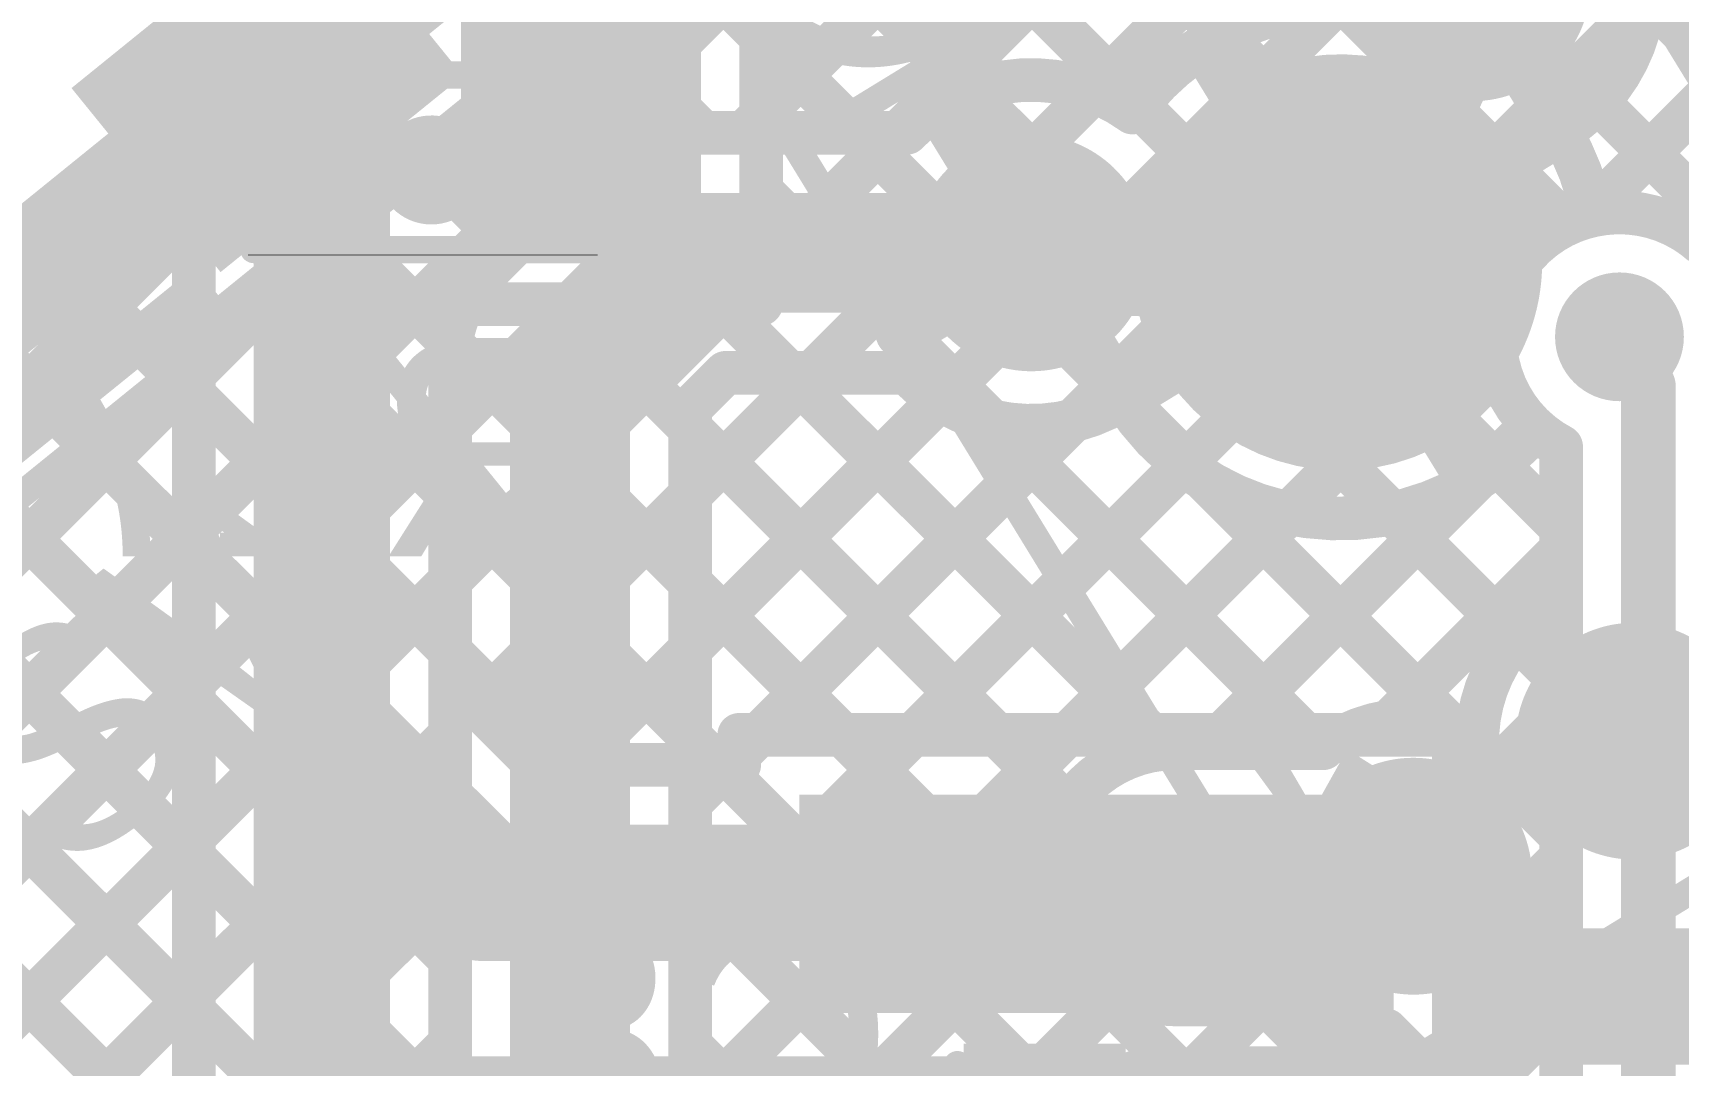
# Model space of a CAD drawing. Header units: millimetres. Extents: x -0.64 to 2.98, y -0.65 to 2.86.
# Drawn here: x 0.1625 to 0.4641, y 2.2924 to 2.4817 of the extents above; entities that cross this region are included whole.
import ezdxf

# ---------------------------------------------------------------- set-up
doc = ezdxf.new("R2010")
doc.units = ezdxf.units.MM
doc.header["$MEASUREMENT"] = 0
for name, color, linetype in [('BottomLayer', 5, 'Continuous'), ('BottomOverlay', 54, 'Continuous'), ('BottomPaste', 16, 'Continuous'), ('BottomSolder', 6, 'Continuous'), ('Mechanical2', 216, 'Continuous'), ('PadHoleLayer', 156, 'Continuous'), ('TopLayer', 1, 'Continuous'), ('TopOverlay', 2, 'Continuous'), ('TopPaste', 8, 'Continuous'), ('TopSolder', 216, 'Continuous'), ('ViaHoleLayer', 16, 'Continuous')]:
    doc.layers.add(name, color=color, linetype=linetype)
doc.styles.add('Arial', font='', dxfattribs={"height": 0.2})
doc.styles.get('Arial').set_extended_font_data('Arial')

# ---------------------------------------------------------------- blocks, each defined once
blk = doc.blocks.new('SPM0687LR5H_1_237')
at = {"layer": 'BottomSolder'}
h = blk.add_hatch(color=6, dxfattribs=at)
edge = h.paths.add_edge_path()
edge.add_arc((0, -0.03594), 0.004, 0, 360)
at = {"layer": 'PadHoleLayer'}
h = blk.add_hatch(color=156, dxfattribs=at)
edge = h.paths.add_edge_path()
edge.add_arc((0, -0.03594), 0.02018, 0, 360)
at = {"layer": 'TopLayer'}
h = blk.add_hatch(color=1, dxfattribs=at)
edge = h.paths.add_edge_path()
edge.add_arc((0, 0.06705), 0.01772, 0, 360)
h = blk.add_hatch(color=1, dxfattribs=at)
edge = h.paths.add_edge_path()
edge.add_arc((0.0474, 0.06705), 0.01772, 0, 360)
h = blk.add_hatch(color=1, dxfattribs=at)
edge = h.paths.add_edge_path()
edge.add_arc((0, -0.03594), 0.03299, 0, 360)
h = blk.add_hatch(color=1, dxfattribs=at)
edge = h.paths.add_edge_path()
edge.add_arc((-0.0474, -0.06705), 0.01772, 0, 360)
h = blk.add_hatch(color=1, dxfattribs=at)
edge = h.paths.add_edge_path()
edge.add_arc((0.0474, -0.06705), 0.01772, 0, 360)
at = {"layer": 'TopPaste'}
h = blk.add_hatch(color=8, dxfattribs=at)
edge = h.paths.add_edge_path()
edge.add_arc((0, 0.06705), 0.01772, 0, 360)
h = blk.add_hatch(color=8, dxfattribs=at)
edge = h.paths.add_edge_path()
edge.add_arc((0.0474, 0.06705), 0.01772, 0, 360)
h = blk.add_hatch(color=8, dxfattribs=at)
edge = h.paths.add_edge_path()
edge.add_arc((-0.0474, -0.06705), 0.01772, 0, 360)
h = blk.add_hatch(color=8, dxfattribs=at)
edge = h.paths.add_edge_path()
edge.add_arc((0.0474, -0.06705), 0.01772, 0, 360)
at = {"layer": 'TopSolder'}
h = blk.add_hatch(color=216, dxfattribs=at)
edge = h.paths.add_edge_path()
edge.add_arc((0, 0.06705), 0.02172, 0, 360)
h = blk.add_hatch(color=216, dxfattribs=at)
edge = h.paths.add_edge_path()
edge.add_arc((0.0474, 0.06705), 0.02172, 0, 360)
h = blk.add_hatch(color=216, dxfattribs=at)
edge = h.paths.add_edge_path()
edge.add_arc((0, -0.03594), 0.03699, 0, 360)
h = blk.add_hatch(color=216, dxfattribs=at)
edge = h.paths.add_edge_path()
edge.add_arc((-0.0474, -0.06705), 0.02172, 0, 360)
h = blk.add_hatch(color=216, dxfattribs=at)
edge = h.paths.add_edge_path()
edge.add_arc((0.0474, -0.06705), 0.02172, 0, 360)
at = {"layer": 'TopOverlay', "const_width": 0.005}
for points in [[(0.07402, 0.09591), (-0.07402, 0.09591)], [(-0.07402, -0.10591), (-0.07402, 0.09591)], [(0.07402, -0.10591), (0.07402, 0.09591)], [(0.07402, -0.10591), (-0.07402, -0.10591)]]:
    blk.add_lwpolyline(points, dxfattribs=at)
at = {"layer": 'TopOverlay', "const_width": 0.0025}
blk.add_lwpolyline([(0.07277, -0.10591, 1), (0.07527, -0.10591, 1)], format="xyb", close=True, dxfattribs=at)
blk.add_lwpolyline([(0.07277, -0.10591, 1), (0.07527, -0.10591, 1)], format="xyb", close=True, dxfattribs=at)
blk = doc.blocks.new('TS_1185EC_C_D_B_293')
at = {"layer": 'TopLayer'}
blk.add_hatch(color=1, dxfattribs=at).paths.add_polyline_path([(-0.10039, 0.04724), (-0.05118, 0.04724), (-0.05118, 0.01181), (-0.10039, 0.01181)])
at = {"layer": 'TopPaste'}
blk.add_hatch(color=8, dxfattribs=at).paths.add_polyline_path([(-0.10039, 0.04724), (-0.05118, 0.04724), (-0.05118, 0.01181), (-0.10039, 0.01181)])
at = {"layer": 'TopSolder'}
blk.add_hatch(color=216, dxfattribs=at).paths.add_polyline_path([(-0.10439, 0.05124), (-0.04718, 0.05124), (-0.04718, 0.00781), (-0.10439, 0.00781)])
at = {"layer": 'TopOverlay'}
for points, const_width in [([(-0.084, 0.061, 1), (-0.094, 0.061, 1)], 0.01), ([(-0.0965, 0.061, 1), (-0.0915, 0.061, 1)], 0.005), ([(-0.0865, 0.061, 1), (-0.0815, 0.061, 1)], 0.005), ([(-0.06925, 0.06, 1), (-0.06675, 0.06, 1)], 0.0025)]:
    blk.add_lwpolyline(points, format="xyb", close=True, dxfattribs=dict(at, const_width=const_width))
at = {"layer": 'TopOverlay', "const_width": 0.005}
blk.add_lwpolyline([(0.068, 0.06), (-0.068, 0.06)], dxfattribs=at)
blk = doc.blocks.new('RES_0402_B_328')
at = {"layer": 'BottomLayer'}
for points in [[(-0.0095, 0.0125), (-0.0095, -0.0125), (-0.0275, -0.0125), (-0.0275, 0.0125)], [(0.0275, 0.0125), (0.0275, -0.0125), (0.0095, -0.0125), (0.0095, 0.0125)]]:
    blk.add_hatch(color=5, dxfattribs=at).paths.add_polyline_path(points)
at = {"layer": 'BottomPaste'}
for points in [[(-0.0095, 0.0125), (-0.0095, -0.0125), (-0.0275, -0.0125), (-0.0275, 0.0125)], [(0.0275, 0.0125), (0.0275, -0.0125), (0.0095, -0.0125), (0.0095, 0.0125)]]:
    blk.add_hatch(color=16, dxfattribs=at).paths.add_polyline_path(points)
at = {"layer": 'BottomSolder'}
for points in [[(-0.00733, 0.01467), (-0.00733, -0.01467), (-0.02967, -0.01467), (-0.02967, 0.01467)], [(0.02967, 0.01467), (0.02967, -0.01467), (0.00733, -0.01467), (0.00733, 0.01467)]]:
    blk.add_hatch(color=6, dxfattribs=at).paths.add_polyline_path(points)
at = {"layer": 'BottomOverlay'}
for points, const_width in [([(0.031, 0.016), (-0.031, 0.016)], 0.005), ([(-0.031, 0.016), (-0.031, -0.016)], 0.005), ([(0.031, 0.016), (0.031, -0.016)], 0.005), ([(0.032, 0.017), (-0.032, 0.017)], 0.000127), ([(0.031, -0.016), (-0.031, -0.016)], 0.005)]:
    blk.add_lwpolyline(points, dxfattribs=dict(at, const_width=const_width))
for points, const_width in [([(-0.03225, 0.016, 1), (-0.02975, 0.016, 1)], 0.0025), ([(-0.03225, 0.016, 1), (-0.02975, 0.016, 1)], 0.0025), ([(0.02975, 0.016, 1), (0.03225, 0.016, 1)], 0.0025), ([(0.02975, 0.016, 1), (0.03225, 0.016, 1)], 0.0025), ([(-0.03203, 0.017, 1), (-0.03197, 0.017, 1)], 0.0000635), ([(0.03197, 0.017, 1), (0.03203, 0.017, 1)], 0.0000635), ([(-0.03225, -0.016, 1), (-0.02975, -0.016, 1)], 0.0025), ([(-0.03225, -0.016, 1), (-0.02975, -0.016, 1)], 0.0025), ([(0.02975, -0.016, 1), (0.03225, -0.016, 1)], 0.0025), ([(0.02975, -0.016, 1), (0.03225, -0.016, 1)], 0.0025)]:
    blk.add_lwpolyline(points, format="xyb", close=True, dxfattribs=dict(at, const_width=const_width))
blk = doc.blocks.new('CAP_0402_B_364')
at = {"layer": 'BottomLayer'}
for points in [[(-0.0095, 0.0125), (-0.0095, -0.0125), (-0.0275, -0.0125), (-0.0275, 0.0125)], [(0.0275, 0.0125), (0.0275, -0.0125), (0.0095, -0.0125), (0.0095, 0.0125)]]:
    blk.add_hatch(color=5, dxfattribs=at).paths.add_polyline_path(points)
at = {"layer": 'BottomPaste'}
for points in [[(-0.0095, 0.0125), (-0.0095, -0.0125), (-0.0275, -0.0125), (-0.0275, 0.0125)], [(0.0275, 0.0125), (0.0275, -0.0125), (0.0095, -0.0125), (0.0095, 0.0125)]]:
    blk.add_hatch(color=16, dxfattribs=at).paths.add_polyline_path(points)
at = {"layer": 'BottomSolder'}
for points in [[(-0.00714, 0.01486), (-0.00714, -0.01486), (-0.02986, -0.01486), (-0.02986, 0.01486)], [(0.02986, 0.01486), (0.02986, -0.01486), (0.00714, -0.01486), (0.00714, 0.01486)]]:
    blk.add_hatch(color=6, dxfattribs=at).paths.add_polyline_path(points)
at = {"layer": 'BottomOverlay', "const_width": 0.005}
for points in [[(-0.011, 0.016), (-0.031, 0.016)], [(-0.031, -0.016), (-0.031, 0.016)], [(0.031, 0.016), (0.011, 0.016)], [(0.031, -0.016), (0.031, 0.016)], [(-0.011, -0.016), (-0.031, -0.016)], [(0.031, -0.016), (0.011, -0.016)]]:
    blk.add_lwpolyline(points, dxfattribs=at)
at = {"layer": 'BottomOverlay', "const_width": 0.0025}
for points in [[(-0.03225, 0.016, 1), (-0.02975, 0.016, 1)], [(-0.03225, 0.016, 1), (-0.02975, 0.016, 1)], [(-0.01225, 0.016, 1), (-0.00975, 0.016, 1)], [(0.00975, 0.016, 1), (0.01225, 0.016, 1)], [(0.02975, 0.016, 1), (0.03225, 0.016, 1)], [(0.02975, 0.016, 1), (0.03225, 0.016, 1)], [(-0.03225, -0.016, 1), (-0.02975, -0.016, 1)], [(-0.03225, -0.016, 1), (-0.02975, -0.016, 1)], [(-0.01225, -0.016, 1), (-0.00975, -0.016, 1)], [(0.00975, -0.016, 1), (0.01225, -0.016, 1)], [(0.02975, -0.016, 1), (0.03225, -0.016, 1)], [(0.02975, -0.016, 1), (0.03225, -0.016, 1)]]:
    blk.add_lwpolyline(points, format="xyb", close=True, dxfattribs=at)
blk = doc.blocks.new('C___0402_B_368')
at = {"layer": 'BottomLayer'}
for points in [[(-0.0095, 0.0125), (-0.0095, -0.0125), (-0.0275, -0.0125), (-0.0275, 0.0125)], [(0.0275, 0.0125), (0.0275, -0.0125), (0.0095, -0.0125), (0.0095, 0.0125)]]:
    blk.add_hatch(color=5, dxfattribs=at).paths.add_polyline_path(points)
at = {"layer": 'BottomPaste'}
for points in [[(-0.0095, 0.0125), (-0.0095, -0.0125), (-0.0275, -0.0125), (-0.0275, 0.0125)], [(0.0275, 0.0125), (0.0275, -0.0125), (0.0095, -0.0125), (0.0095, 0.0125)]]:
    blk.add_hatch(color=16, dxfattribs=at).paths.add_polyline_path(points)
at = {"layer": 'BottomSolder'}
for points in [[(-0.00714, 0.01486), (-0.00714, -0.01486), (-0.02986, -0.01486), (-0.02986, 0.01486)], [(0.02986, 0.01486), (0.02986, -0.01486), (0.00714, -0.01486), (0.00714, 0.01486)]]:
    blk.add_hatch(color=6, dxfattribs=at).paths.add_polyline_path(points)
at = {"layer": 'BottomOverlay', "const_width": 0.005}
for points in [[(-0.011, 0.016), (-0.031, 0.016)], [(-0.031, -0.016), (-0.031, 0.016)], [(0.031, 0.016), (0.011, 0.016)], [(0.031, -0.016), (0.031, 0.016)], [(-0.011, -0.016), (-0.031, -0.016)], [(0.031, -0.016), (0.011, -0.016)]]:
    blk.add_lwpolyline(points, dxfattribs=at)
at = {"layer": 'BottomOverlay', "const_width": 0.0025}
for points in [[(-0.03225, 0.016, 1), (-0.02975, 0.016, 1)], [(-0.03225, 0.016, 1), (-0.02975, 0.016, 1)], [(-0.01225, 0.016, 1), (-0.00975, 0.016, 1)], [(0.00975, 0.016, 1), (0.01225, 0.016, 1)], [(0.02975, 0.016, 1), (0.03225, 0.016, 1)], [(0.02975, 0.016, 1), (0.03225, 0.016, 1)], [(-0.03225, -0.016, 1), (-0.02975, -0.016, 1)], [(-0.03225, -0.016, 1), (-0.02975, -0.016, 1)], [(-0.01225, -0.016, 1), (-0.00975, -0.016, 1)], [(0.00975, -0.016, 1), (0.01225, -0.016, 1)], [(0.02975, -0.016, 1), (0.03225, -0.016, 1)], [(0.02975, -0.016, 1), (0.03225, -0.016, 1)]]:
    blk.add_lwpolyline(points, format="xyb", close=True, dxfattribs=at)

msp = doc.modelspace()

# ---------------------------------------------------------------- hatches: boundary and pattern name
at = {"layer": 'BottomLayer'}
for points in [[(0.241, 2.443), (0.285, 2.443), (0.285, 2.528), (0.241, 2.528)], [(0.203, 2.45), (0.228, 2.45), (0.228, 2.473), (0.203, 2.473)], [(0.412, 2.302), (0.412, 2.342), (0.303, 2.342), (0.303, 2.302)], [(0.412, 2.244), (0.412, 2.294), (0.243, 2.294), (0.243, 2.244)]]:
    msp.add_hatch(color=5, dxfattribs=at).paths.add_polyline_path(points)
h = msp.add_hatch(color=5, dxfattribs=at)
edge = h.paths.add_edge_path()
edge.add_arc((0.45338, 2.426), 0.01181, 0, 360)
h = msp.add_hatch(color=5, dxfattribs=at)
edge = h.paths.add_edge_path()
edge.add_arc((0.372, 2.327), 0.01181, 0, 360)
at = {"layer": 'BottomSolder'}
h = msp.add_hatch(color=6, dxfattribs=at)
edge = h.paths.add_edge_path()
edge.add_arc((0.45338, 2.426), 0.00791, 0, 360)
h = msp.add_hatch(color=6, dxfattribs=at)
edge = h.paths.add_edge_path()
edge.add_arc((0.372, 2.327), 0.00791, 0, 360)
at = {"layer": 'TopLayer'}
h = msp.add_hatch(color=1, dxfattribs=at)
edge = h.paths.add_edge_path()
edge.add_arc((0.45338, 2.426), 0.01181, 0, 360)
h = msp.add_hatch(color=1, dxfattribs=at)
edge = h.paths.add_edge_path()
edge.add_arc((0.372, 2.327), 0.01181, 0, 360)
at = {"layer": 'TopSolder'}
h = msp.add_hatch(color=216, dxfattribs=at)
edge = h.paths.add_edge_path()
edge.add_arc((0.45338, 2.426), 0.00791, 0, 360)
h = msp.add_hatch(color=216, dxfattribs=at)
edge = h.paths.add_edge_path()
edge.add_arc((0.372, 2.327), 0.00791, 0, 360)
at = {"layer": 'ViaHoleLayer'}
h = msp.add_hatch(color=16, dxfattribs=at)
edge = h.paths.add_edge_path()
edge.add_arc((0.45338, 2.426), 0.00591, 0, 360)
h = msp.add_hatch(color=16, dxfattribs=at)
edge = h.paths.add_edge_path()
edge.add_arc((0.372, 2.327), 0.00591, 0, 360)

# ---------------------------------------------------------------- linework, layer by layer
at = {"layer": 'BottomLayer'}
for points, const_width in [([(0.24412, 2.35812), (0.47037, 2.58437)], 0.008), ([(0.296, 2.46657), (0.41414, 2.5847)], 0.008), ([(0.296, 2.43828), (0.44226, 2.58454)], 0.008), ([(0.37918, 2.46489), (0.49849, 2.5842)], 0.008), ([(0.41422, 2.47165), (0.52661, 2.58404)], 0.008), ([(0.36372, 2.58306), (0.58024, 2.36655)], 0.008), ([(0.43017, 2.45931), (0.55473, 2.58387)], 0.008), ([(0.44706, 2.44792), (0.58284, 2.5837)], 0.008), ([(0.34749, 2.57101), (0.47269, 2.44581)], 0.008), ([(0.264, 2.458), (0.264, 2.53511)], 0.022), ([(0.34725, 2.54297), (0.4436, 2.44661)], 0.008), ([(0.33462, 2.52731), (0.39026, 2.47167)], 0.008), ([(0.296, 2.432), (0.296, 2.526)], 0.008), ([(0.30765, 2.526), (0.37429, 2.45935)], 0.008), ([(0.296, 2.50936), (0.36813, 2.43723)], 0.008), ([(0.296, 2.48108), (0.44269, 2.33439)], 0.008), ([(0.2155, 2.3535), (0.2155, 2.458)], 0.025), ([(0.38645, 2.46538), (0.40222, 2.43965)], 0.01), ([(0.26179, 2.3475), (0.37698, 2.46269)], 0.008), ([(0.14, 2.417), (0.192, 2.4556)], 0.008), ([(0.192, 2.439), (0.192, 2.4556)], 0.008), ([(0.192, 2.439), (0.192, 2.4556)], 0.008), ([(0.40222, 2.43965), (0.42795, 2.45542)], 0.01), ([(0.296, 2.45279), (0.39579, 2.353)], 0.008), ([(0.18515, 2.45051), (0.192, 2.44366)], 0.008), ([(0.07647, 2.33189), (0.192, 2.44742)], 0.008), ([(0.37649, 2.42388), (0.40222, 2.43965)], 0.01), ([(0.40222, 2.43965), (0.41799, 2.41392)], 0.01), ([(0.16891, 2.43846), (0.192, 2.41537)], 0.008), ([(0.192, 2.3535), (0.192, 2.439)], 0.008), ([(0.28972, 2.432), (0.296, 2.43828)], 0.008), ([(0.239, 2.432), (0.296, 2.432)], 0.008), ([(0.239, 2.40957), (0.26143, 2.432)], 0.008), ([(0.239, 2.36323), (0.239, 2.432)], 0.008), ([(0.239, 2.38128), (0.28972, 2.432)], 0.008), ([(0.26022, 2.432), (0.33922, 2.353)], 0.008), ([(0.28851, 2.432), (0.36751, 2.353)], 0.008), ([(0.29557, 2.353), (0.37022, 2.42765)], 0.008), ([(0.15268, 2.42641), (0.192, 2.38709)], 0.008), ([(0.239, 2.42494), (0.31094, 2.353)], 0.008), ([(0.45338, 2.42231), (0.45338, 2.426)], 0.01), ([(0.45338, 2.42231), (0.45869, 2.417)], 0.01), ([(0.09034, 2.31747), (0.192, 2.41913)], 0.008), ([(0.45869, 2.18655), (0.45869, 2.417)], 0.01), ([(0.13673, 2.41407), (0.192, 2.3588)], 0.008), ([(0.32386, 2.353), (0.38255, 2.4117)], 0.008), ([(0.38042, 2.353), (0.43727, 2.40985)], 0.008), ([(0.42192, 2.41172), (0.44269, 2.39096)], 0.008), ([(0.35214, 2.353), (0.4047, 2.40556)], 0.008), ([(0.3998, 2.40556), (0.44269, 2.36267)], 0.008), ([(0.44269, 2.19669), (0.44269, 2.40585)], 0.008), ([(0.12182, 2.4007), (0.192, 2.33052)], 0.008), ([(0.239, 2.39666), (0.28816, 2.3475)], 0.008), ([(0.10162, 2.30047), (0.192, 2.39085)], 0.008), ([(0.10691, 2.38733), (0.192, 2.30223)], 0.008), ([(0.40871, 2.353), (0.44269, 2.38698)], 0.008), ([(0.09199, 2.37396), (0.192, 2.27395)], 0.008), ([(0.239, 2.36837), (0.25987, 2.3475)], 0.008), ([(0.11001, 2.28057), (0.192, 2.36257)], 0.008), ([(0.2155, 2.23517), (0.2155, 2.3535)], 0.025), ([(0.2155, 2.3535), (0.245, 2.324)], 0.025), ([(0.239, 2.36323), (0.25473, 2.3475)], 0.008), ([(0.423, 2.33901), (0.44269, 2.3587)], 0.008), ([(0.192, 2.2449), (0.192, 2.3535)], 0.008), ([(0.292, 2.353), (0.423, 2.353)], 0.008), ([(0.292, 2.34943), (0.29557, 2.353)], 0.008), ([(0.292, 2.3475), (0.292, 2.353)], 0.008), ([(0.423, 2.305), (0.423, 2.353)], 0.008), ([(0.25473, 2.3475), (0.292, 2.3475)], 0.008), ([(0.11468, 2.25696), (0.192, 2.33428)], 0.008), ([(0.245, 2.324), (0.346, 2.324)], 0.025), ([(0.3465, 2.324), (0.348, 2.3225)], 0.022), ([(0.39053, 2.32647), (0.393, 2.324)], 0.022), ([(0.348, 2.322), (0.348, 2.3225)], 0.022), ([(0.423, 2.31072), (0.44269, 2.33041)], 0.008), ([(0.423, 2.32579), (0.44269, 2.3061)], 0.008), ([(0.11338, 2.22738), (0.192, 2.306)], 0.008), ([(0.423, 2.291), (0.423, 2.305)], 0.008), ([(0.423, 2.291), (0.423, 2.305)], 0.008), ([(0.423, 2.28244), (0.44269, 2.30213)], 0.008), ([(0.423, 2.29751), (0.44269, 2.27782)], 0.008), ([(0.423, 2.233), (0.423, 2.291)], 0.008)]:
    msp.add_lwpolyline(points, dxfattribs=dict(at, const_width=const_width))
for points, const_width in [([(0.294, 2.48108, 1), (0.298, 2.48108, 1)], 0.004), ([(0.38826, 2.47167, 1), (0.39226, 2.47167, 1)], 0.004), ([(0.41222, 2.47165, 1), (0.41622, 2.47165, 1)], 0.004), ([(0.20925, 2.458, 1), (0.22175, 2.458, 1)], 0.0125), ([(0.294, 2.46657, 1), (0.298, 2.46657, 1)], 0.004), ([(0.38236, 2.46879, 1), (0.38636, 2.46879, 1)], 0.004), ([(0.38236, 2.46879, 1), (0.38636, 2.46879, 1)], 0.004), ([(0.38236, 2.46879, 1), (0.38636, 2.46879, 1)], 0.004), ([(0.38236, 2.46879, 1), (0.38636, 2.46879, 1)], 0.004), ([(0.38395, 2.46538, 1), (0.38895, 2.46538, 1)], 0.005), ([(0.2585, 2.458, 1), (0.2695, 2.458, 1)], 0.011), ([(0.37718, 2.46489, 1), (0.38118, 2.46489, 1)], 0.004), ([(0.37498, 2.46269, 1), (0.37898, 2.46269, 1)], 0.004), ([(0.37229, 2.45935, 1), (0.37629, 2.45935, 1)], 0.004), ([(0.42817, 2.45931, 1), (0.43217, 2.45931, 1)], 0.004), ([(0.19, 2.4556, 1), (0.194, 2.4556, 1)], 0.004), ([(0.19, 2.4556, 1), (0.194, 2.4556, 1)], 0.004), ([(0.19, 2.4556, 1), (0.194, 2.4556, 1)], 0.004), ([(0.42545, 2.45542, 1), (0.43045, 2.45542, 1)], 0.005), ([(0.294, 2.45279, 1), (0.298, 2.45279, 1)], 0.004), ([(0.18315, 2.45051, 1), (0.18715, 2.45051, 1)], 0.004), ([(0.19, 2.44742, 1), (0.194, 2.44742, 1)], 0.004), ([(0.4416, 2.44661, 1), (0.4456, 2.44661, 1)], 0.004), ([(0.44506, 2.44792, 1), (0.44906, 2.44792, 1)], 0.004), ([(0.19, 2.44366, 1), (0.194, 2.44366, 1)], 0.004), ([(0.39972, 2.43965, 1), (0.40472, 2.43965, 1)], 0.005), ([(0.39972, 2.43965, 1), (0.40472, 2.43965, 1)], 0.005), ([(0.39972, 2.43965, 1), (0.40472, 2.43965, 1)], 0.005), ([(0.39972, 2.43965, 1), (0.40472, 2.43965, 1)], 0.005), ([(0.43436, 2.44119, 1), (0.43836, 2.44119, 1)], 0.004), ([(0.43436, 2.44119, 1), (0.43836, 2.44119, 1)], 0.004), ([(0.43436, 2.44119, 1), (0.43836, 2.44119, 1)], 0.004), ([(0.16691, 2.43846, 1), (0.17091, 2.43846, 1)], 0.004), ([(0.19, 2.439, 1), (0.194, 2.439, 1)], 0.004), ([(0.19, 2.439, 1), (0.194, 2.439, 1)], 0.004), ([(0.19, 2.439, 1), (0.194, 2.439, 1)], 0.004), ([(0.294, 2.43828, 1), (0.298, 2.43828, 1)], 0.004), ([(0.294, 2.43828, 1), (0.298, 2.43828, 1)], 0.004), ([(0.36613, 2.43723, 1), (0.37013, 2.43723, 1)], 0.004), ([(0.237, 2.432, 1), (0.241, 2.432, 1)], 0.004), ([(0.237, 2.432, 1), (0.241, 2.432, 1)], 0.004), ([(0.25822, 2.432, 1), (0.26222, 2.432, 1)], 0.004), ([(0.25943, 2.432, 1), (0.26343, 2.432, 1)], 0.004), ([(0.28651, 2.432, 1), (0.29051, 2.432, 1)], 0.004), ([(0.28772, 2.432, 1), (0.29172, 2.432, 1)], 0.004), ([(0.28772, 2.432, 1), (0.29172, 2.432, 1)], 0.004), ([(0.294, 2.432, 1), (0.298, 2.432, 1)], 0.004), ([(0.294, 2.432, 1), (0.298, 2.432, 1)], 0.004), ([(0.36822, 2.42765, 1), (0.37222, 2.42765, 1)], 0.004), ([(0.237, 2.42494, 1), (0.241, 2.42494, 1)], 0.004), ([(0.37399, 2.42388, 1), (0.37899, 2.42388, 1)], 0.005), ([(0.45088, 2.426, 1), (0.45588, 2.426, 1)], 0.005), ([(0.42906, 2.4213, 1), (0.43306, 2.4213, 1)], 0.004), ([(0.42906, 2.4213, 1), (0.43306, 2.4213, 1)], 0.004), ([(0.42906, 2.4213, 1), (0.43306, 2.4213, 1)], 0.004), ([(0.45088, 2.42231, 1), (0.45588, 2.42231, 1)], 0.005), ([(0.45088, 2.42231, 1), (0.45588, 2.42231, 1)], 0.005), ([(0.19, 2.41913, 1), (0.194, 2.41913, 1)], 0.004), ([(0.19, 2.41537, 1), (0.194, 2.41537, 1)], 0.004), ([(0.45619, 2.417, 1), (0.46119, 2.417, 1)], 0.005), ([(0.45619, 2.417, 1), (0.46119, 2.417, 1)], 0.005), ([(0.41549, 2.41392, 1), (0.42049, 2.41392, 1)], 0.005), ([(0.237, 2.40957, 1), (0.241, 2.40957, 1)], 0.004), ([(0.38055, 2.4117, 1), (0.38455, 2.4117, 1)], 0.004), ([(0.41808, 2.41051, 1), (0.42208, 2.41051, 1)], 0.004), ([(0.41808, 2.41051, 1), (0.42208, 2.41051, 1)], 0.004), ([(0.41808, 2.41051, 1), (0.42208, 2.41051, 1)], 0.004), ([(0.41808, 2.41051, 1), (0.42208, 2.41051, 1)], 0.004), ([(0.41992, 2.41172, 1), (0.42392, 2.41172, 1)], 0.004), ([(0.43527, 2.40985, 1), (0.43927, 2.40985, 1)], 0.004), ([(0.3978, 2.40556, 1), (0.4018, 2.40556, 1)], 0.004), ([(0.4027, 2.40556, 1), (0.4067, 2.40556, 1)], 0.004), ([(0.44069, 2.40585, 1), (0.44469, 2.40585, 1)], 0.004), ([(0.44069, 2.40585, 1), (0.44469, 2.40585, 1)], 0.004), ([(0.237, 2.39666, 1), (0.241, 2.39666, 1)], 0.004), ([(0.44069, 2.39096, 1), (0.44469, 2.39096, 1)], 0.004), ([(0.19, 2.39085, 1), (0.194, 2.39085, 1)], 0.004), ([(0.19, 2.38709, 1), (0.194, 2.38709, 1)], 0.004), ([(0.44069, 2.38698, 1), (0.44469, 2.38698, 1)], 0.004), ([(0.237, 2.38128, 1), (0.241, 2.38128, 1)], 0.004), ([(0.237, 2.36837, 1), (0.241, 2.36837, 1)], 0.004), ([(0.19, 2.36257, 1), (0.194, 2.36257, 1)], 0.004), ([(0.20925, 2.3535, 1), (0.22175, 2.3535, 1)], 0.0125), ([(0.20925, 2.3535, 1), (0.22175, 2.3535, 1)], 0.0125), ([(0.20925, 2.3535, 1), (0.22175, 2.3535, 1)], 0.0125), ([(0.237, 2.36323, 1), (0.241, 2.36323, 1)], 0.004), ([(0.237, 2.36323, 1), (0.241, 2.36323, 1)], 0.004), ([(0.44069, 2.36267, 1), (0.44469, 2.36267, 1)], 0.004), ([(0.19, 2.3588, 1), (0.194, 2.3588, 1)], 0.004), ([(0.24212, 2.35812, 1), (0.24612, 2.35812, 1)], 0.004), ([(0.44069, 2.3587, 1), (0.44469, 2.3587, 1)], 0.004), ([(0.19, 2.3535, 1), (0.194, 2.3535, 1)], 0.004), ([(0.19, 2.3535, 1), (0.194, 2.3535, 1)], 0.004), ([(0.29, 2.353, 1), (0.294, 2.353, 1)], 0.004), ([(0.29, 2.353, 1), (0.294, 2.353, 1)], 0.004), ([(0.29357, 2.353, 1), (0.29757, 2.353, 1)], 0.004), ([(0.29357, 2.353, 1), (0.29757, 2.353, 1)], 0.004), ([(0.30894, 2.353, 1), (0.31294, 2.353, 1)], 0.004), ([(0.32186, 2.353, 1), (0.32586, 2.353, 1)], 0.004), ([(0.33722, 2.353, 1), (0.34122, 2.353, 1)], 0.004), ([(0.35014, 2.353, 1), (0.35414, 2.353, 1)], 0.004), ([(0.36551, 2.353, 1), (0.36951, 2.353, 1)], 0.004), ([(0.37842, 2.353, 1), (0.38242, 2.353, 1)], 0.004), ([(0.39379, 2.353, 1), (0.39779, 2.353, 1)], 0.004), ([(0.40671, 2.353, 1), (0.41071, 2.353, 1)], 0.004), ([(0.421, 2.353, 1), (0.425, 2.353, 1)], 0.004), ([(0.421, 2.353, 1), (0.425, 2.353, 1)], 0.004), ([(0.29, 2.34943, 1), (0.294, 2.34943, 1)], 0.004), ([(0.25273, 2.3475, 1), (0.25673, 2.3475, 1)], 0.004), ([(0.25273, 2.3475, 1), (0.25673, 2.3475, 1)], 0.004), ([(0.25787, 2.3475, 1), (0.26187, 2.3475, 1)], 0.004), ([(0.25979, 2.3475, 1), (0.26379, 2.3475, 1)], 0.004), ([(0.28616, 2.3475, 1), (0.29016, 2.3475, 1)], 0.004), ([(0.29, 2.3475, 1), (0.294, 2.3475, 1)], 0.004), ([(0.29, 2.3475, 1), (0.294, 2.3475, 1)], 0.004), ([(0.421, 2.33901, 1), (0.425, 2.33901, 1)], 0.004), ([(0.19, 2.33428, 1), (0.194, 2.33428, 1)], 0.004), ([(0.44069, 2.33439, 1), (0.44469, 2.33439, 1)], 0.004), ([(0.23875, 2.324, 1), (0.25125, 2.324, 1)], 0.0125), ([(0.23875, 2.324, 1), (0.25125, 2.324, 1)], 0.0125), ([(0.33975, 2.324, 1), (0.35225, 2.324, 1)], 0.0125), ([(0.341, 2.324, 1), (0.352, 2.324, 1)], 0.011), ([(0.38503, 2.32647, 1), (0.39603, 2.32647, 1)], 0.011), ([(0.3875, 2.324, 1), (0.3985, 2.324, 1)], 0.011), ([(0.19, 2.33052, 1), (0.194, 2.33052, 1)], 0.004), ([(0.3425, 2.3225, 1), (0.3535, 2.3225, 1)], 0.011), ([(0.3425, 2.3225, 1), (0.3535, 2.3225, 1)], 0.011), ([(0.3425, 2.322, 1), (0.3535, 2.322, 1)], 0.011), ([(0.44069, 2.33041, 1), (0.44469, 2.33041, 1)], 0.004), ([(0.421, 2.32579, 1), (0.425, 2.32579, 1)], 0.004), ([(0.421, 2.31072, 1), (0.425, 2.31072, 1)], 0.004), ([(0.19, 2.306, 1), (0.194, 2.306, 1)], 0.004), ([(0.421, 2.305, 1), (0.425, 2.305, 1)], 0.004), ([(0.421, 2.305, 1), (0.425, 2.305, 1)], 0.004), ([(0.421, 2.305, 1), (0.425, 2.305, 1)], 0.004), ([(0.44069, 2.3061, 1), (0.44469, 2.3061, 1)], 0.004), ([(0.19, 2.30223, 1), (0.194, 2.30223, 1)], 0.004), ([(0.44069, 2.30213, 1), (0.44469, 2.30213, 1)], 0.004), ([(0.421, 2.29751, 1), (0.425, 2.29751, 1)], 0.004), ([(0.421, 2.291, 1), (0.425, 2.291, 1)], 0.004), ([(0.421, 2.291, 1), (0.425, 2.291, 1)], 0.004), ([(0.421, 2.291, 1), (0.425, 2.291, 1)], 0.004)]:
    msp.add_lwpolyline(points, format="xyb", close=True, dxfattribs=dict(at, const_width=const_width))
at = {"layer": 'BottomLayer', "const_width": 0.008}
for points in [[(0.38436, 2.46879, -0.571038), (0.43636, 2.44119)], [(0.38436, 2.46879, -0.571038), (0.43636, 2.44119)], [(0.42008, 2.41051, -1), (0.38436, 2.46879)], [(0.42008, 2.41051, -1), (0.38436, 2.46879)], [(0.43636, 2.44119, -0.416285), (0.46869, 2.44291)], [(0.43106, 2.4213, -0.114103), (0.42008, 2.41051)], [(0.43106, 2.4213, -0.114103), (0.42008, 2.41051)], [(0.44269, 2.40585, -0.222499), (0.43106, 2.4213)]]:
    msp.add_lwpolyline(points, format="xyb", dxfattribs=at)
at = {"layer": 'Mechanical2', "const_width": 0.01}
msp.add_lwpolyline([(1.75783, 2.80917, -6.230382), (0.64896, 2.81029)], format="xyb", dxfattribs=at)
at = {"layer": 'TopLayer'}
for points, const_width in [([(0.29878, 2.53486), (0.36513, 2.46851)], 0.008), ([(0.10162, 2.30047), (0.32638, 2.52523)], 0.008), ([(0.29283, 2.4634), (0.35543, 2.526)], 0.008), ([(0.32112, 2.4634), (0.38372, 2.526)], 0.008), ([(0.33593, 2.526), (0.38057, 2.48136)], 0.008), ([(0.35699, 2.47098), (0.412, 2.526)], 0.008), ([(0.44825, 2.44911), (0.52514, 2.526)], 0.008), ([(0.21659, 2.48065), (0.259, 2.515)], 0.022), ([(0.28255, 2.52281), (0.33431, 2.47106)], 0.008), ([(0.27659, 2.50048), (0.31368, 2.4634)], 0.008), ([(0.40222, 2.43965), (0.42638, 2.49093)], 0.022), ([(0.42638, 2.4873), (0.42638, 2.49093)], 0.022), ([(0.24753, 2.4774), (0.26816, 2.49411)], 0.008), ([(0.42638, 2.49093), (0.44087, 2.4673)], 0.01), ([(0.20548, 2.47275), (0.21659, 2.48065)], 0.022), ([(0.24875, 2.47589), (0.26193, 2.48906)], 0.008), ([(0.26071, 2.48808), (0.28539, 2.4634)], 0.008), ([(0.45803, 2.48876), (0.58024, 2.36655)], 0.008), ([(0.24753, 2.4774), (0.25122, 2.47284)], 0.008), ([(0.37976, 2.4763), (0.40222, 2.43965)], 0.01), ([(0.19588, 2.42802), (0.25122, 2.47284)], 0.008), ([(0.09826, 2.38592), (0.19491, 2.46418)], 0.022), ([(0.24926, 2.47125), (0.2642, 2.45631)], 0.008), ([(0.44939, 2.4691), (0.47269, 2.44581)], 0.008), ([(0.2804, 2.4634), (0.32271, 2.4634)], 0.008), ([(0.33107, 2.46503), (0.34555, 2.4414)], 0.01), ([(0.40222, 2.43965), (0.43888, 2.46211)], 0.01), ([(0.23363, 2.45859), (0.25006, 2.44217)], 0.008), ([(0.24548, 2.4376), (0.2648, 2.45692)], 0.008), ([(0.09034, 2.31747), (0.22221, 2.44934)], 0.008), ([(0.261, 2.422), (0.2804, 2.4414)], 0.022), ([(0.2804, 2.4414), (0.34555, 2.4414)], 0.022), ([(0.34555, 2.4414), (0.40222, 2.43965)], 0.022), ([(0.40047, 2.4414), (0.40222, 2.43965)], 0.022), ([(0.218, 2.44594), (0.23917, 2.42476)], 0.008), ([(0.32192, 2.42692), (0.34555, 2.4414)], 0.01), ([(0.34555, 2.4414), (0.36003, 2.41777)], 0.01), ([(0.36556, 2.41718), (0.40222, 2.43965)], 0.01), ([(0.40222, 2.43965), (0.42468, 2.40299)], 0.01), ([(0.1292, 2.38267), (0.19165, 2.43324)], 0.008), ([(0.19165, 2.43324), (0.19588, 2.42802)], 0.008), ([(0.20237, 2.43328), (0.239, 2.39666)], 0.008), ([(0.261, 2.273), (0.261, 2.422)], 0.022), ([(0.18197, 2.4254), (0.239, 2.36837)], 0.008), ([(0.239, 2.2865), (0.239, 2.422)], 0.008), ([(0.283, 2.397), (0.3054, 2.4194)], 0.008), ([(0.283, 2.41289), (0.28951, 2.4194)], 0.008), ([(0.28951, 2.4194), (0.32271, 2.4194)], 0.008), ([(0.30111, 2.4194), (0.37006, 2.35045)], 0.008), ([(0.45869, 2.35449), (0.45869, 2.417)], 0.01), ([(0.16634, 2.41274), (0.239, 2.34009)], 0.008), ([(0.283, 2.36871), (0.32877, 2.41449)], 0.008), ([(0.283, 2.2865), (0.283, 2.41289)], 0.008), ([(0.11001, 2.28057), (0.239, 2.40957)], 0.008), ([(0.283, 2.34043), (0.35319, 2.41062)], 0.008), ([(0.283, 2.40922), (0.35235, 2.33987)], 0.008), ([(0.33826, 2.41053), (0.39826, 2.35053)], 0.008), ([(0.44269, 2.37726), (0.44269, 2.40585)], 0.008), ([(0.15071, 2.40009), (0.239, 2.3118)], 0.008), ([(0.283, 2.31214), (0.37339, 2.40254)], 0.008), ([(0.37796, 2.35053), (0.42739, 2.39997)], 0.008), ([(0.43108, 2.40256), (0.44269, 2.39096)], 0.008), ([(0.37722, 2.39986), (0.42202, 2.35506)], 0.008), ([(0.28395, 2.28481), (0.39276, 2.39362)], 0.008), ([(0.41173, 2.39363), (0.43451, 2.37085)], 0.008), ([(0.13508, 2.38743), (0.23793, 2.28458)], 0.008), ([(0.41114, 2.35543), (0.44269, 2.38698)], 0.008), ([(0.11468, 2.25696), (0.239, 2.38128)], 0.008), ([(0.283, 2.38094), (0.43368, 2.23026)], 0.008), ([(0.12423, 2.37), (0.31391, 2.18033)], 0.008), ([(0.1086, 2.35735), (0.31336, 2.15259)], 0.008), ([(0.45603, 2.35183), (0.45869, 2.35449)], 0.01), ([(0.11338, 2.22738), (0.239, 2.353)], 0.008), ([(0.283, 2.35266), (0.43368, 2.20198)], 0.008), ([(0.37203, 2.35053), (0.39906, 2.35053)], 0.008), ([(0.37203, 2.32703), (0.41558, 2.32703)], 0.025), ([(0.372, 2.327), (0.37203, 2.32703)], 0.022), ([(0.41562, 2.32707), (0.43768, 2.305)], 0.025), ([(0.41558, 2.32703), (0.41562, 2.32707)], 0.022), ([(0.41558, 2.32703), (0.41562, 2.32707)], 0.022), ([(0.08719, 2.1729), (0.239, 2.32471)], 0.008), ([(0.15042, 2.123), (0.34914, 2.32172)], 0.008), ([(0.283, 2.32437), (0.40278, 2.20459)], 0.008), ([(0.43768, 2.305), (0.716, 2.305)], 0.025), ([(0.17871, 2.123), (0.36166, 2.30595)], 0.008), ([(0.20699, 2.123), (0.38753, 2.30353)], 0.008), ([(0.37203, 2.30353), (0.39916, 2.30353)], 0.008), ([(0.38869, 2.30353), (0.43368, 2.25855)], 0.008), ([(0.23528, 2.123), (0.41086, 2.29859)], 0.008), ([(0.41067, 2.29878), (0.42105, 2.2884)], 0.008), ([(0.06557, 2.123), (0.239, 2.29643)], 0.008), ([(0.283, 2.29609), (0.3824, 2.19669)], 0.008)]:
    msp.add_lwpolyline(points, dxfattribs=dict(at, const_width=const_width))
for points, const_width in [([(0.42088, 2.49093, 1), (0.43188, 2.49093, 1)], 0.011), ([(0.42088, 2.49093, 1), (0.43188, 2.49093, 1)], 0.011), ([(0.42088, 2.4873, 1), (0.43188, 2.4873, 1)], 0.011), ([(0.21109, 2.48065, 1), (0.22209, 2.48065, 1)], 0.011), ([(0.21109, 2.48065, 1), (0.22209, 2.48065, 1)], 0.011), ([(0.19998, 2.47275, 1), (0.21098, 2.47275, 1)], 0.011), ([(0.37567, 2.47972, 1), (0.37967, 2.47972, 1)], 0.004), ([(0.37567, 2.47972, 1), (0.37967, 2.47972, 1)], 0.004), ([(0.37857, 2.48136, 1), (0.38257, 2.48136, 1)], 0.004), ([(0.24553, 2.4774, 1), (0.24953, 2.4774, 1)], 0.004), ([(0.24553, 2.4774, 1), (0.24953, 2.4774, 1)], 0.004), ([(0.24675, 2.47589, 1), (0.25075, 2.47589, 1)], 0.004), ([(0.37726, 2.4763, 1), (0.38226, 2.4763, 1)], 0.005), ([(0.24922, 2.47284, 1), (0.25322, 2.47284, 1)], 0.004), ([(0.24922, 2.47284, 1), (0.25322, 2.47284, 1)], 0.004), ([(0.18941, 2.46418, 1), (0.20041, 2.46418, 1)], 0.011), ([(0.24726, 2.47125, 1), (0.25126, 2.47125, 1)], 0.004), ([(0.33231, 2.47106, 1), (0.33631, 2.47106, 1)], 0.004), ([(0.35499, 2.47098, 1), (0.35899, 2.47098, 1)], 0.004), ([(0.32698, 2.46844, 1), (0.33098, 2.46844, 1)], 0.004), ([(0.32698, 2.46844, 1), (0.33098, 2.46844, 1)], 0.004), ([(0.3621, 2.46713, 1), (0.3661, 2.46713, 1)], 0.004), ([(0.3621, 2.46713, 1), (0.3661, 2.46713, 1)], 0.004), ([(0.36313, 2.46851, 1), (0.36713, 2.46851, 1)], 0.004), ([(0.43837, 2.4673, 1), (0.44337, 2.4673, 1)], 0.005), ([(0.44739, 2.4691, 1), (0.45139, 2.4691, 1)], 0.004), ([(0.2784, 2.4634, 1), (0.2824, 2.4634, 1)], 0.004), ([(0.2784, 2.4634, 1), (0.2824, 2.4634, 1)], 0.004), ([(0.2784, 2.4634, 1), (0.2824, 2.4634, 1)], 0.004), ([(0.28339, 2.4634, 1), (0.28739, 2.4634, 1)], 0.004), ([(0.29083, 2.4634, 1), (0.29483, 2.4634, 1)], 0.004), ([(0.31168, 2.4634, 1), (0.31568, 2.4634, 1)], 0.004), ([(0.31912, 2.4634, 1), (0.32312, 2.4634, 1)], 0.004), ([(0.32071, 2.4634, 1), (0.32471, 2.4634, 1)], 0.004), ([(0.32071, 2.4634, 1), (0.32471, 2.4634, 1)], 0.004), ([(0.32857, 2.46503, 1), (0.33357, 2.46503, 1)], 0.005), ([(0.4406, 2.46368, 1), (0.4446, 2.46368, 1)], 0.004), ([(0.44096, 2.46389, 1), (0.44496, 2.46389, 1)], 0.004), ([(0.43638, 2.46211, 1), (0.44138, 2.46211, 1)], 0.005), ([(0.23163, 2.45859, 1), (0.23563, 2.45859, 1)], 0.004), ([(0.2622, 2.45631, 1), (0.2662, 2.45631, 1)], 0.004), ([(0.2628, 2.45692, 1), (0.2668, 2.45692, 1)], 0.004), ([(0.2628, 2.45692, 1), (0.2668, 2.45692, 1)], 0.004), ([(0.26284, 2.45696, 1), (0.26684, 2.45696, 1)], 0.004), ([(0.22021, 2.44934, 1), (0.22421, 2.44934, 1)], 0.004), ([(0.2749, 2.4414, 1), (0.2859, 2.4414, 1)], 0.011), ([(0.2749, 2.4414, 1), (0.2859, 2.4414, 1)], 0.011), ([(0.34005, 2.4414, 1), (0.35105, 2.4414, 1)], 0.011), ([(0.34005, 2.4414, 1), (0.35105, 2.4414, 1)], 0.011), ([(0.39497, 2.4414, 1), (0.40597, 2.4414, 1)], 0.011), ([(0.44625, 2.44911, 1), (0.45025, 2.44911, 1)], 0.004), ([(0.44641, 2.44826, 1), (0.45041, 2.44826, 1)], 0.004), ([(0.44641, 2.44826, 1), (0.45041, 2.44826, 1)], 0.004), ([(0.216, 2.44594, 1), (0.22, 2.44594, 1)], 0.004), ([(0.39672, 2.43965, 1), (0.40772, 2.43965, 1)], 0.011), ([(0.39672, 2.43965, 1), (0.40772, 2.43965, 1)], 0.011), ([(0.39672, 2.43965, 1), (0.40772, 2.43965, 1)], 0.011), ([(0.34305, 2.4414, 1), (0.34805, 2.4414, 1)], 0.005), ([(0.34305, 2.4414, 1), (0.34805, 2.4414, 1)], 0.005), ([(0.34305, 2.4414, 1), (0.34805, 2.4414, 1)], 0.005), ([(0.24806, 2.44217, 1), (0.25206, 2.44217, 1)], 0.004), ([(0.39972, 2.43965, 1), (0.40472, 2.43965, 1)], 0.005), ([(0.39972, 2.43965, 1), (0.40472, 2.43965, 1)], 0.005), ([(0.39972, 2.43965, 1), (0.40472, 2.43965, 1)], 0.005), ([(0.39972, 2.43965, 1), (0.40472, 2.43965, 1)], 0.005), ([(0.24344, 2.43756, 1), (0.24744, 2.43756, 1)], 0.004), ([(0.24348, 2.4376, 1), (0.24748, 2.4376, 1)], 0.004), ([(0.24348, 2.4376, 1), (0.24748, 2.4376, 1)], 0.004), ([(0.18965, 2.43324, 1), (0.19365, 2.43324, 1)], 0.004), ([(0.18965, 2.43324, 1), (0.19365, 2.43324, 1)], 0.004), ([(0.20037, 2.43328, 1), (0.20437, 2.43328, 1)], 0.004), ([(0.19388, 2.42802, 1), (0.19788, 2.42802, 1)], 0.004), ([(0.19388, 2.42802, 1), (0.19788, 2.42802, 1)], 0.004), ([(0.2555, 2.422, 1), (0.2665, 2.422, 1)], 0.011), ([(0.2555, 2.422, 1), (0.2665, 2.422, 1)], 0.011), ([(0.31942, 2.42692, 1), (0.32442, 2.42692, 1)], 0.005), ([(0.17997, 2.4254, 1), (0.18397, 2.4254, 1)], 0.004), ([(0.23717, 2.42476, 1), (0.24117, 2.42476, 1)], 0.004), ([(0.237, 2.422, 1), (0.241, 2.422, 1)], 0.004), ([(0.237, 2.422, 1), (0.241, 2.422, 1)], 0.004), ([(0.237, 2.422, 1), (0.241, 2.422, 1)], 0.004), ([(0.28751, 2.4194, 1), (0.29151, 2.4194, 1)], 0.004), ([(0.28751, 2.4194, 1), (0.29151, 2.4194, 1)], 0.004), ([(0.29911, 2.4194, 1), (0.30311, 2.4194, 1)], 0.004), ([(0.3034, 2.4194, 1), (0.3074, 2.4194, 1)], 0.004), ([(0.32071, 2.4194, 1), (0.32471, 2.4194, 1)], 0.004), ([(0.32071, 2.4194, 1), (0.32471, 2.4194, 1)], 0.004), ([(0.35753, 2.41777, 1), (0.36253, 2.41777, 1)], 0.005), ([(0.36306, 2.41718, 1), (0.36806, 2.41718, 1)], 0.005), ([(0.45619, 2.417, 1), (0.46119, 2.417, 1)], 0.005), ([(0.16434, 2.41274, 1), (0.16834, 2.41274, 1)], 0.004), ([(0.281, 2.41289, 1), (0.285, 2.41289, 1)], 0.004), ([(0.281, 2.41289, 1), (0.285, 2.41289, 1)], 0.004), ([(0.32677, 2.41449, 1), (0.33077, 2.41449, 1)], 0.004), ([(0.36012, 2.41436, 1), (0.36412, 2.41436, 1)], 0.004), ([(0.36047, 2.41458, 1), (0.36447, 2.41458, 1)], 0.004), ([(0.237, 2.40957, 1), (0.241, 2.40957, 1)], 0.004), ([(0.281, 2.40922, 1), (0.285, 2.40922, 1)], 0.004), ([(0.33626, 2.41053, 1), (0.34026, 2.41053, 1)], 0.004), ([(0.35119, 2.41062, 1), (0.35519, 2.41062, 1)], 0.004), ([(0.43598, 2.40917, 1), (0.43998, 2.40917, 1)], 0.004), ([(0.43598, 2.40917, 1), (0.43998, 2.40917, 1)], 0.004), ([(0.42218, 2.40299, 1), (0.42718, 2.40299, 1)], 0.005), ([(0.44069, 2.40585, 1), (0.44469, 2.40585, 1)], 0.004), ([(0.44069, 2.40585, 1), (0.44469, 2.40585, 1)], 0.004), ([(0.37139, 2.40254, 1), (0.37539, 2.40254, 1)], 0.004), ([(0.42539, 2.39997, 1), (0.42939, 2.39997, 1)], 0.004), ([(0.42908, 2.40256, 1), (0.43308, 2.40256, 1)], 0.004), ([(0.281, 2.397, 1), (0.285, 2.397, 1)], 0.004), ([(0.37522, 2.39986, 1), (0.37922, 2.39986, 1)], 0.004), ([(0.42477, 2.39958, 1), (0.42877, 2.39958, 1)], 0.004), ([(0.42477, 2.39958, 1), (0.42877, 2.39958, 1)], 0.004), ([(0.237, 2.39666, 1), (0.241, 2.39666, 1)], 0.004), ([(0.39076, 2.39362, 1), (0.39476, 2.39362, 1)], 0.004), ([(0.40973, 2.39363, 1), (0.41373, 2.39363, 1)], 0.004), ([(0.44069, 2.39096, 1), (0.44469, 2.39096, 1)], 0.004), ([(0.44069, 2.38698, 1), (0.44469, 2.38698, 1)], 0.004), ([(0.237, 2.38128, 1), (0.241, 2.38128, 1)], 0.004), ([(0.281, 2.38094, 1), (0.285, 2.38094, 1)], 0.004), ([(0.43903, 2.37632, 1), (0.44303, 2.37632, 1)], 0.004), ([(0.44069, 2.37726, 1), (0.44469, 2.37726, 1)], 0.004), ([(0.43251, 2.37085, 1), (0.43651, 2.37085, 1)], 0.004), ([(0.237, 2.36837, 1), (0.241, 2.36837, 1)], 0.004), ([(0.281, 2.36871, 1), (0.285, 2.36871, 1)], 0.004), ([(0.40914, 2.35543, 1), (0.41314, 2.35543, 1)], 0.004), ([(0.42002, 2.35506, 1), (0.42402, 2.35506, 1)], 0.004), ([(0.45619, 2.35449, 1), (0.46119, 2.35449, 1)], 0.005), ([(0.45619, 2.35449, 1), (0.46119, 2.35449, 1)], 0.005), ([(0.237, 2.353, 1), (0.241, 2.353, 1)], 0.004), ([(0.281, 2.35266, 1), (0.285, 2.35266, 1)], 0.004), ([(0.42535, 2.35327, 1), (0.42935, 2.35327, 1)], 0.004), ([(0.42535, 2.35327, 1), (0.42935, 2.35327, 1)], 0.004), ([(0.45353, 2.35183, 1), (0.45853, 2.35183, 1)], 0.005), ([(0.36806, 2.35045, 1), (0.37206, 2.35045, 1)], 0.004), ([(0.37003, 2.35053, 1), (0.37403, 2.35053, 1)], 0.004), ([(0.37003, 2.35053, 1), (0.37403, 2.35053, 1)], 0.004), ([(0.37596, 2.35053, 1), (0.37996, 2.35053, 1)], 0.004), ([(0.39626, 2.35053, 1), (0.40026, 2.35053, 1)], 0.004), ([(0.39706, 2.35053, 1), (0.40106, 2.35053, 1)], 0.004), ([(0.39861, 2.35155, 1), (0.40261, 2.35155, 1)], 0.004), ([(0.237, 2.34009, 1), (0.241, 2.34009, 1)], 0.004), ([(0.281, 2.34043, 1), (0.285, 2.34043, 1)], 0.004), ([(0.35035, 2.33987, 1), (0.35435, 2.33987, 1)], 0.004), ([(0.36578, 2.32703, 1), (0.37828, 2.32703, 1)], 0.0125), ([(0.3665, 2.327, 1), (0.3775, 2.327, 1)], 0.011), ([(0.36653, 2.32703, 1), (0.37753, 2.32703, 1)], 0.011), ([(0.40933, 2.32703, 1), (0.42183, 2.32703, 1)], 0.0125), ([(0.40937, 2.32707, 1), (0.42187, 2.32707, 1)], 0.0125), ([(0.41008, 2.32703, 1), (0.42108, 2.32703, 1)], 0.011), ([(0.41008, 2.32703, 1), (0.42108, 2.32703, 1)], 0.011), ([(0.41012, 2.32707, 1), (0.42112, 2.32707, 1)], 0.011), ([(0.41012, 2.32707, 1), (0.42112, 2.32707, 1)], 0.011), ([(0.237, 2.32471, 1), (0.241, 2.32471, 1)], 0.004), ([(0.281, 2.32437, 1), (0.285, 2.32437, 1)], 0.004), ([(0.34714, 2.32172, 1), (0.35114, 2.32172, 1)], 0.004), ([(0.43143, 2.305, 1), (0.44393, 2.305, 1)], 0.0125), ([(0.43143, 2.305, 1), (0.44393, 2.305, 1)], 0.0125), ([(0.237, 2.3118, 1), (0.241, 2.3118, 1)], 0.004), ([(0.281, 2.31214, 1), (0.285, 2.31214, 1)], 0.004), ([(0.35966, 2.30595, 1), (0.36366, 2.30595, 1)], 0.004), ([(0.37003, 2.30353, 1), (0.37403, 2.30353, 1)], 0.004), ([(0.37003, 2.30353, 1), (0.37403, 2.30353, 1)], 0.004), ([(0.38553, 2.30353, 1), (0.38953, 2.30353, 1)], 0.004), ([(0.38669, 2.30353, 1), (0.39069, 2.30353, 1)], 0.004), ([(0.39716, 2.30353, 1), (0.40116, 2.30353, 1)], 0.004), ([(0.39716, 2.30353, 1), (0.40116, 2.30353, 1)], 0.004), ([(0.40867, 2.29878, 1), (0.41267, 2.29878, 1)], 0.004), ([(0.40867, 2.29878, 1), (0.41267, 2.29878, 1)], 0.004), ([(0.40886, 2.29859, 1), (0.41286, 2.29859, 1)], 0.004), ([(0.237, 2.29643, 1), (0.241, 2.29643, 1)], 0.004), ([(0.281, 2.29609, 1), (0.285, 2.29609, 1)], 0.004)]:
    msp.add_lwpolyline(points, format="xyb", close=True, dxfattribs=dict(at, const_width=const_width))
at = {"layer": 'TopLayer', "const_width": 0.008}
for points in [[(0.4581, 2.49093, -0.260946), (0.44296, 2.46389)], [(0.37767, 2.47972, -0.099429), (0.39504, 2.48609)], [(0.3641, 2.46713, -0.099429), (0.37767, 2.47972)], [(0.32898, 2.46844, -0.302338), (0.3641, 2.46713)], [(0.32271, 2.4634, -0.063707), (0.32898, 2.46844)], [(0.2648, 2.45692, -0.199566), (0.2804, 2.4634)], [(0.26484, 2.45696, -0.198912), (0.2804, 2.4634)], [(0.4426, 2.46368, -0.088319), (0.44841, 2.44826)], [(0.44841, 2.44826, -0.243444), (0.46869, 2.44291)], [(0.239, 2.422, -0.199566), (0.24548, 2.4376)], [(0.239, 2.422, -0.198912), (0.24544, 2.43756)], [(0.36212, 2.41436, -0.352061), (0.32271, 2.4194)], [(0.42677, 2.39958, -0.410407), (0.36247, 2.41458)], [(0.43798, 2.40917, -0.078966), (0.42677, 2.39958)], [(0.44269, 2.40585, -0.063351), (0.43798, 2.40917)], [(0.42735, 2.35327, -0.247579), (0.44103, 2.37632)], [(0.40061, 2.35155, -0.247579), (0.42735, 2.35327)], [(0.37203, 2.30353, -1), (0.37203, 2.35053)], [(0.41067, 2.29878, -0.109731), (0.39916, 2.30353)]]:
    msp.add_lwpolyline(points, format="xyb", dxfattribs=at)

# ---------------------------------------------------------------- block references
for name, p, rotation in [('TS_1185EC_C_D_B_293', (0.128, 2.448), 219), ('SPM0687LR5H_1_237', (0.421, 2.409), 211.5), ('RES_0402_B_328', (0.234, 2.458), 180), ('C___0402_B_368', (0.348, 2.3035), 270), ('CAP_0402_B_364', (0.39, 2.303), 270)]:
    msp.add_blockref(name, p, dxfattribs=dict(rotation=rotation))

# ---------------------------------------------------------------- texts
at = {"layer": 'BottomOverlay', "style": 'Arial', "text_generation_flag": 2}
for s, p in [('R17', (0.26548, 2.38576)), ('C8', (0.32032, 2.27801))]:
    msp.add_text(s, height=0.04, dxfattribs=at).set_placement(p)
msp.add_text('*', height=0.06, rotation=180, dxfattribs=at).set_placement((0.381, 2.37971))
at = {"layer": 'TopOverlay', "style": 'Arial'}
for s, height, rotation, p in [('@', 0.06, 31.5, (0.29424, 2.47088)), ('SW1', 0.04, 39, (0.16726, 2.32539))]:
    msp.add_text(s, height=height, rotation=rotation, dxfattribs=at).set_placement(p)

doc.saveas('drawing.dxf')
